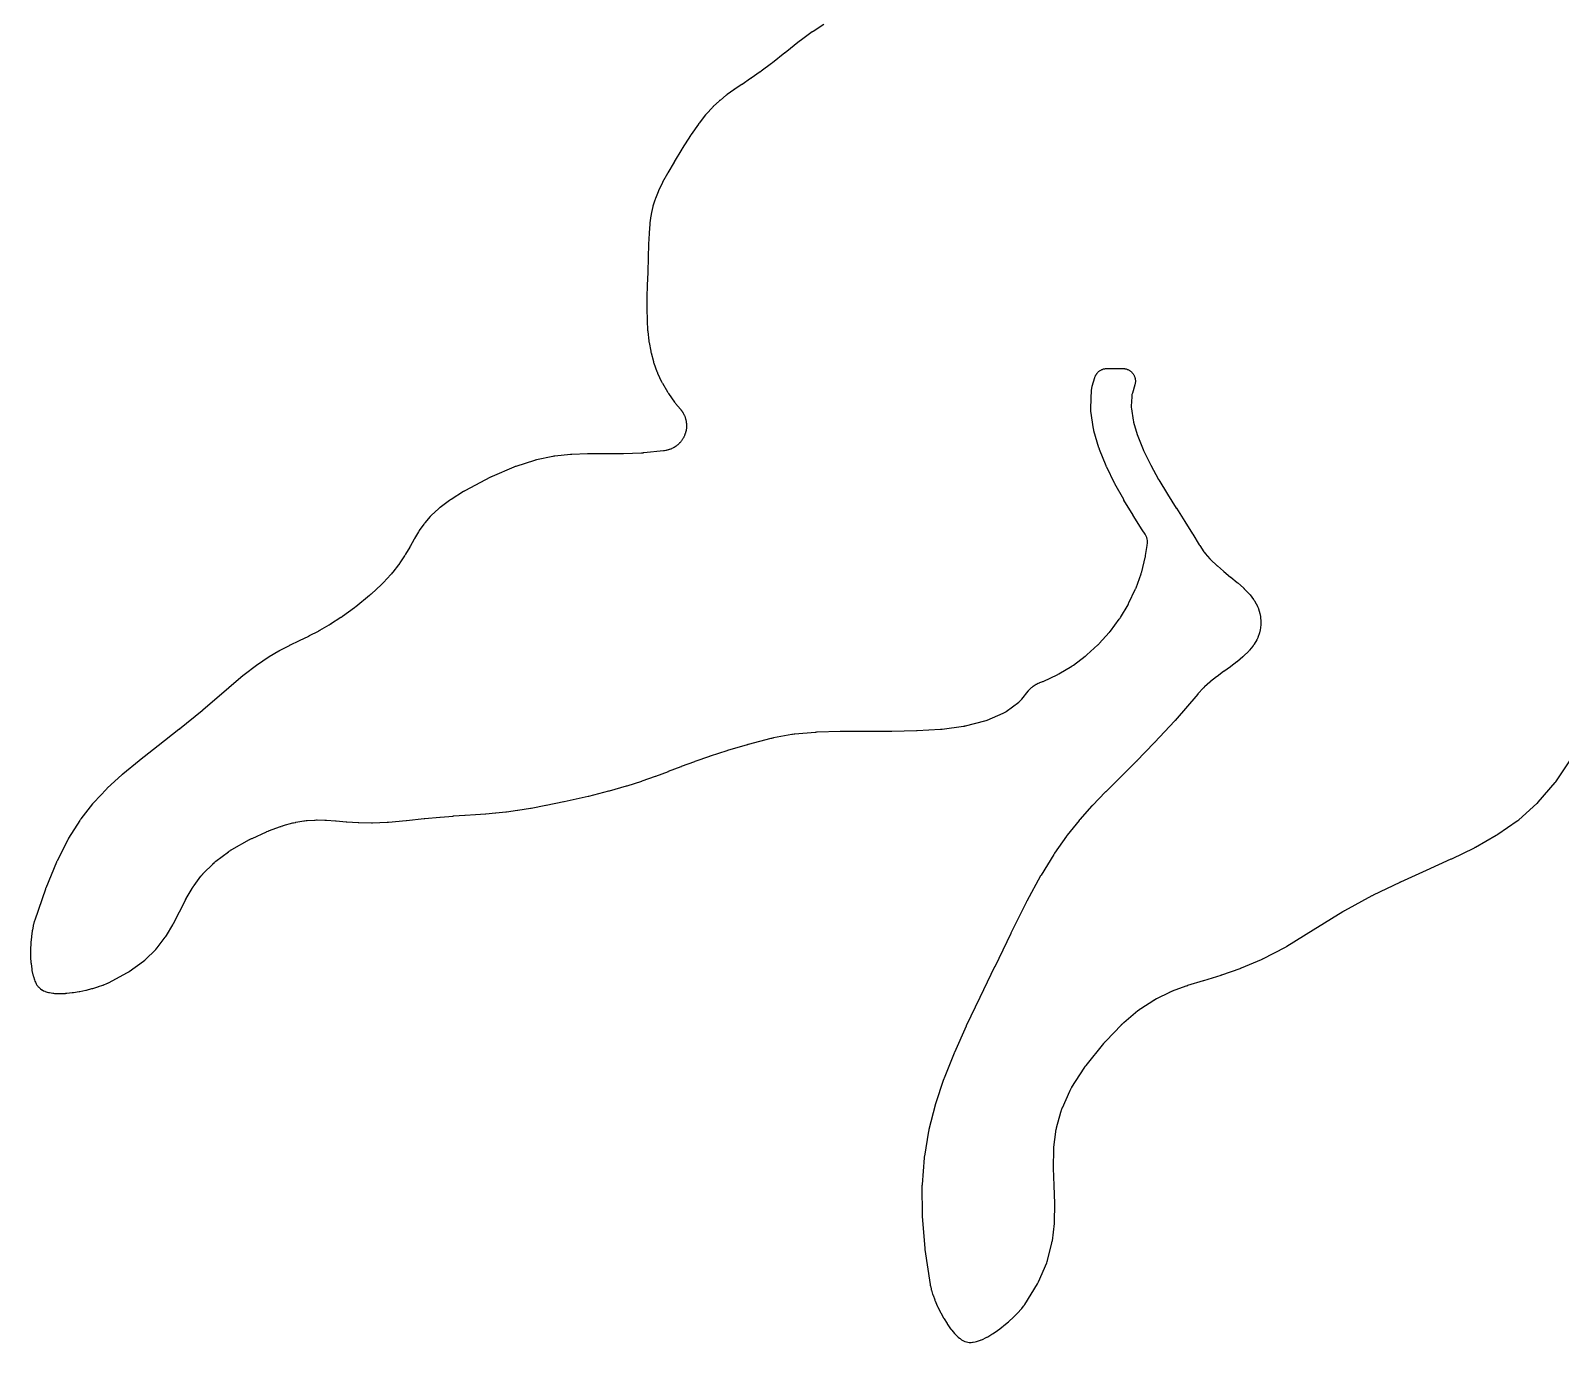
# Model space of a CAD drawing. Extents: x 0.3 to 60.9, y 0.1 to 55.6.
# Drawn here: x 0.29 to 30.59, y 0.09 to 26.07 of the extents above; entities that cross this region are included whole.
import ezdxf

# ---------------------------------------------------------------- set-up
doc = ezdxf.new("R2010")
doc.units = 0
doc.layers.get('0').update_dxf_attribs({"linetype": 'CONTINUOUS'})

msp = doc.modelspace()

# ---------------------------------------------------------------- linework, layer by layer
msp.add_lwpolyline([(16.0008, 26.1978), (15.7883, 26.0588), (15.7824, 26.0549), (15.7786, 26.0523), (15.7728, 26.0482), (15.5314, 25.8736), (15.5259, 25.8695), (15.5222, 25.8667), (15.5168, 25.8625), (15.2326, 25.6365), (15.2321, 25.6361), (15.2319, 25.6359), (15.2314, 25.6355), (14.985, 25.438), (14.984, 25.4372), (14.9816, 25.4353), (14.9805, 25.4345), (14.9712, 25.4273), (14.9702, 25.4265), (14.9677, 25.4247), (14.9667, 25.4239), (14.76, 25.2698), (14.7591, 25.2691), (14.757, 25.2675), (14.7561, 25.2669), (14.7478, 25.2609), (14.7469, 25.2602), (14.7447, 25.2587), (14.7438, 25.2581), (14.5603, 25.1296), (14.5597, 25.1292), (14.5583, 25.1283), (14.5578, 25.1279), (14.5525, 25.1243), (14.552, 25.1239), (14.5506, 25.123), (14.55, 25.1226), (14.3807, 25.0088), (14.3806, 25.0087), (14.3805, 25.0086), (14.3804, 25.0086), (14.2277, 24.9058), (14.2244, 24.9035), (14.2222, 24.9019), (14.2188, 24.8996), (14.0871, 24.8056), (14.0805, 24.8008), (14.0762, 24.7975), (14.0698, 24.7926), (13.9522, 24.6987), (13.9437, 24.6916), (13.9382, 24.6868), (13.9299, 24.6795), (13.8174, 24.5751), (13.8088, 24.5669), (13.8032, 24.5612), (13.7949, 24.5526), (13.6781, 24.4257), (13.6709, 24.4175), (13.6661, 24.4119), (13.6591, 24.4034), (13.5309, 24.2418), (13.5254, 24.2346), (13.5218, 24.2298), (13.5165, 24.2224), (13.3716, 24.0153), (13.3677, 24.0095), (13.3651, 24.0057), (13.3614, 23.9998), (13.1944, 23.7358), (13.1926, 23.7329), (13.1914, 23.731), (13.1897, 23.7281), (13.0378, 23.4756), (13.0367, 23.4736), (13.0359, 23.4723), (13.0347, 23.4703), (12.9109, 23.257), (12.9087, 23.2532), (12.9072, 23.2506), (12.9051, 23.2467), (12.8087, 23.0688), (12.8053, 23.0624), (12.8032, 23.0582), (12.8, 23.0517), (12.728, 22.9022), (12.7237, 22.893), (12.721, 22.8868), (12.717, 22.8774), (12.6652, 22.7479), (12.6608, 22.7362), (12.658, 22.7283), (12.6541, 22.7164), (12.6172, 22.5958), (12.6136, 22.5833), (12.6114, 22.5749), (12.6085, 22.5623), (12.5816, 22.4368), (12.5795, 22.4257), (12.5782, 22.4183), (12.5764, 22.4072), (12.5569, 22.2635), (12.5559, 22.2553), (12.5553, 22.2499), (12.5545, 22.2417), (12.5405, 22.069), (12.5402, 22.0641), (12.54, 22.0608), (12.5397, 22.0559), (12.5297, 21.8463), (12.5296, 21.844), (12.5295, 21.8425), (12.5294, 21.8402), (12.5211, 21.5871), (12.5211, 21.5867), (12.5211, 21.5864), (12.5211, 21.586), (12.512, 21.2847), (12.512, 21.2847), (12.512, 21.2844), (12.512, 21.2844), (12.512, 21.2836), (12.512, 21.2833), (12.512, 21.2833), (12.5039, 21.0342), (12.5039, 21.0334), (12.5039, 21.0328), (12.5038, 21.032), (12.4975, 20.796), (12.4974, 20.7935), (12.4974, 20.7918), (12.4974, 20.7894), (12.4951, 20.5673), (12.4951, 20.563), (12.4951, 20.5601), (12.4951, 20.5558), (12.499, 20.3469), (12.4992, 20.3407), (12.4993, 20.3365), (12.4996, 20.3302), (12.5115, 20.1334), (12.5121, 20.1252), (12.5126, 20.1197), (12.5134, 20.1115), (12.5349, 19.9254), (12.5363, 19.9153), (12.5373, 19.9087), (12.539, 19.8986), (12.5717, 19.7214), (12.5741, 19.7098), (12.5758, 19.7022), (12.5787, 19.6907), (12.6244, 19.5199), (12.628, 19.5074), (12.6306, 19.4992), (12.6348, 19.4869), (12.6955, 19.3194), (12.7005, 19.3067), (12.7039, 19.2984), (12.7094, 19.2859), (12.7879, 19.1188), (12.7939, 19.1066), (12.7982, 19.0986), (12.8048, 19.0867), (12.9041, 18.917), (12.9109, 18.9059), (12.9156, 18.8986), (12.9229, 18.8878), (13.0466, 18.7132), (13.0539, 18.7035), (13.0588, 18.697), (13.0664, 18.6876), (13.1604, 18.5754), (13.1627, 18.5725), (13.1681, 18.5658), (13.1703, 18.5629), (13.1855, 18.5429), (13.1898, 18.5369), (13.1995, 18.5227), (13.2035, 18.5166), (13.2125, 18.502), (13.2162, 18.4956), (13.2244, 18.4805), (13.2278, 18.474), (13.2353, 18.4586), (13.2383, 18.4519), (13.2451, 18.4361), (13.2478, 18.4292), (13.2537, 18.4132), (13.2561, 18.4062), (13.2612, 18.3898), (13.2633, 18.3827), (13.2676, 18.3662), (13.2693, 18.359), (13.2728, 18.3422), (13.2742, 18.3349), (13.2768, 18.318), (13.2778, 18.3107), (13.2797, 18.2936), (13.2803, 18.2863), (13.2813, 18.2692), (13.2816, 18.2618), (13.2817, 18.2447), (13.2816, 18.2373), (13.281, 18.2202), (13.2805, 18.2128), (13.279, 18.1957), (13.2782, 18.1884), (13.2758, 18.1714), (13.2746, 18.1642), (13.2715, 18.1473), (13.2699, 18.1401), (13.2659, 18.1234), (13.264, 18.1163), (13.2592, 18.0998), (13.257, 18.0928), (13.2514, 18.0766), (13.2488, 18.0697), (13.2424, 18.0538), (13.2395, 18.047), (13.2323, 18.0315), (13.2291, 18.0249), (13.2211, 18.0096), (13.2176, 18.0032), (13.2089, 17.9884), (13.205, 17.9821), (13.1956, 17.9678), (13.1915, 17.9617), (13.1814, 17.9478), (13.1769, 17.942), (13.1662, 17.9286), (13.1614, 17.923), (13.15, 17.9102), (13.145, 17.9048), (13.133, 17.8925), (13.1277, 17.8874), (13.1151, 17.8758), (13.1096, 17.8709), (13.0964, 17.8599), (13.0907, 17.8553), (13.077, 17.8449), (13.0711, 17.8406), (13.0569, 17.8309), (13.0507, 17.8269), (13.0361, 17.818), (13.0297, 17.8143), (13.0147, 17.806), (13.0081, 17.8027), (12.9927, 17.7952), (12.986, 17.7921), (12.9702, 17.7854), (12.9634, 17.7827), (12.9473, 17.7767), (12.9403, 17.7743), (12.9239, 17.7692), (12.9169, 17.7672), (12.9003, 17.7628), (12.8931, 17.7611), (12.8763, 17.7576), (12.8691, 17.7563), (12.8443, 17.7523), (12.8407, 17.7518), (12.8322, 17.7507), (12.8285, 17.7502), (12.4329, 17.7071), (12.4305, 17.7069), (12.4248, 17.7064), (12.4224, 17.7062), (12.4007, 17.7045), (12.3983, 17.7043), (12.3927, 17.704), (12.3903, 17.7039), (12.0334, 17.6882), (12.0318, 17.6881), (12.0281, 17.688), (12.0265, 17.6879), (12.0121, 17.6876), (12.0105, 17.6876), (12.0068, 17.6875), (12.0052, 17.6875), (11.6653, 17.687), (11.665, 17.687), (11.6644, 17.687), (11.6641, 17.687), (11.6617, 17.687), (11.6615, 17.687), (11.6608, 17.687), (11.6606, 17.687), (11.3342, 17.6888), (11.3288, 17.6888), (11.3253, 17.6888), (11.3199, 17.6887), (11.0113, 17.6794), (11, 17.6788), (10.9925, 17.6783), (10.9812, 17.6773), (10.6745, 17.6448), (10.6599, 17.6429), (10.6511, 17.6415), (10.636, 17.6388), (10.3072, 17.5701), (10.2929, 17.5667), (10.286, 17.5649), (10.2698, 17.5602), (9.89794, 17.4405), (9.88438, 17.4357), (9.87544, 17.4324), (9.86213, 17.427), (9.42928, 17.2403), (9.41847, 17.2354), (9.41135, 17.2319), (9.40075, 17.2266), (8.88986, 16.9564), (8.88078, 16.9514), (8.8748, 16.948), (8.8659, 16.9427), (8.61628, 16.7877), (8.60534, 16.7806), (8.59817, 16.7757), (8.58755, 16.7681), (8.40064, 16.6282), (8.38907, 16.6191), (8.38312, 16.6142), (8.3708, 16.6034), (8.23106, 16.4742), (8.2205, 16.4639), (8.21694, 16.4603), (8.2042, 16.4465), (8.09824, 16.3239), (8.08889, 16.3125), (8.0839, 16.3061), (8.07435, 16.2932), (7.98826, 16.1701), (7.98217, 16.161), (7.97823, 16.1549), (7.97248, 16.1456), (7.89186, 16.0103), (7.8897, 16.0067), (7.88828, 16.0042), (7.88618, 16.0005), (7.80411, 15.8534), (7.80378, 15.8528), (7.803, 15.8515), (7.80267, 15.8509), (7.79965, 15.8456), (7.79931, 15.845), (7.79852, 15.8436), (7.79818, 15.843), (7.71463, 15.6995), (7.71358, 15.6977), (7.71108, 15.6935), (7.70999, 15.6917), (7.70014, 15.6758), (7.69903, 15.6741), (7.69642, 15.67), (7.69529, 15.6682), (7.60445, 15.5303), (7.60282, 15.5279), (7.59897, 15.5223), (7.5973, 15.5199), (7.58204, 15.4986), (7.58032, 15.4963), (7.57626, 15.4908), (7.57449, 15.4885), (7.46183, 15.3434), (7.45985, 15.3409), (7.45518, 15.3351), (7.45315, 15.3327), (7.43465, 15.3108), (7.43257, 15.3084), (7.42766, 15.3029), (7.42553, 15.3005), (7.27528, 15.1376), (7.27319, 15.1354), (7.26827, 15.1303), (7.26614, 15.1281), (7.24678, 15.1088), (7.2446, 15.1066), (7.23948, 15.1017), (7.23726, 15.0996), (7.03095, 14.9095), (7.02929, 14.908), (7.02539, 14.9045), (7.0237, 14.903), (7.00846, 14.8898), (7.00675, 14.8883), (7.00275, 14.8849), (7.00102, 14.8835), (6.72853, 14.661), (6.727, 14.6598), (6.72342, 14.6569), (6.72187, 14.6557), (6.70791, 14.6449), (6.70635, 14.6437), (6.70269, 14.6409), (6.70112, 14.6398), (6.46506, 14.4668), (6.46332, 14.4655), (6.45924, 14.4626), (6.45748, 14.4614), (6.44158, 14.4504), (6.4398, 14.4492), (6.43564, 14.4464), (6.43384, 14.4452), (6.22894, 14.3124), (6.22716, 14.3112), (6.22298, 14.3086), (6.22118, 14.3075), (6.20493, 14.2976), (6.20312, 14.2965), (6.19887, 14.294), (6.19704, 14.293), (6.01178, 14.1872), (6.01027, 14.1863), (6.00675, 14.1844), (6.00523, 14.1835), (5.99155, 14.1761), (5.99003, 14.1753), (5.98646, 14.1734), (5.98492, 14.1726), (5.80581, 14.081), (5.80497, 14.0806), (5.80302, 14.0796), (5.80218, 14.0792), (5.79461, 14.0755), (5.79377, 14.075), (5.7918, 14.0741), (5.79096, 14.0737), (5.6065, 13.9851), (5.60605, 13.9849), (5.60577, 13.9847), (5.60533, 13.9845), (5.41949, 13.8945), (5.41529, 13.8925), (5.41251, 13.8911), (5.40835, 13.8889), (5.22428, 13.7926), (5.21753, 13.7889), (5.21307, 13.7865), (5.20642, 13.7826), (5.01318, 13.6686), (5.00552, 13.6639), (5.00046, 13.6607), (4.99294, 13.6558), (4.77953, 13.5119), (4.77225, 13.5069), (4.76745, 13.5034), (4.76031, 13.4981), (4.51711, 13.3124), (4.51086, 13.3074), (4.50673, 13.3041), (4.50061, 13.299), (4.21373, 13.0548), (4.21294, 13.0541), (4.21241, 13.0536), (4.21162, 13.053), (3.70258, 12.6134), (3.70175, 12.6127), (3.69982, 12.611), (3.69899, 12.6103), (3.69149, 12.6041), (3.69065, 12.6034), (3.6887, 12.6017), (3.68785, 12.6011), (3.23585, 12.2331), (3.23531, 12.2326), (3.23406, 12.2316), (3.23352, 12.2312), (3.22867, 12.2273), (3.22813, 12.2269), (3.22687, 12.2259), (3.22633, 12.2255), (2.81526, 11.9032), (2.81512, 11.9031), (2.81469, 11.9028), (2.81458, 11.9027), (2.81452, 11.9026), (2.44489, 11.6137), (2.44227, 11.6116), (2.44053, 11.6102), (2.43793, 11.6081), (2.11314, 11.3423), (2.10736, 11.3375), (2.10355, 11.3342), (2.0979, 11.3292), (1.81305, 11.0711), (1.8046, 11.0632), (1.79909, 11.0578), (1.79096, 11.0495), (1.53801, 10.782), (1.52839, 10.7713), (1.52216, 10.7641), (1.51305, 10.7529), (1.28194, 10.4561), (1.27318, 10.4442), (1.26811, 10.437), (1.25955, 10.4241), (1.04132, 10.0767), (1.03421, 10.0648), (1.02967, 10.0567), (1.02312, 10.0445), (0.81135, 9.62588), (0.80634, 9.61549), (0.80314, 9.6085), (0.79853, 9.59792), (0.58798, 9.08774), (0.58468, 9.0794), (0.58257, 9.07381), (0.57952, 9.06537), (0.36797, 8.45091), (0.36465, 8.44067), (0.36256, 8.43382), (0.35961, 8.42347), (0.34376, 8.36386), (0.34121, 8.35351), (0.33963, 8.34659), (0.33744, 8.33616), (0.32212, 8.25599), (0.32071, 8.248), (0.31984, 8.24267), (0.31864, 8.23464), (0.30532, 8.13629), (0.30445, 8.12931), (0.30393, 8.12464), (0.30323, 8.11764), (0.29358, 8.00793), (0.29307, 8.00116), (0.29277, 7.99665), (0.29241, 7.98987), (0.28751, 7.87456), (0.28729, 7.86743), (0.2872, 7.86268), (0.28715, 7.85555), (0.28774, 7.74008), (0.28788, 7.73202), (0.28806, 7.72666), (0.28842, 7.71861), (0.2949, 7.60858), (0.29562, 7.59891), (0.29621, 7.59248), (0.29725, 7.58283), (0.30946, 7.48437), (0.31124, 7.47211), (0.31259, 7.46398), (0.31488, 7.4518), (0.3321, 7.3694), (0.33547, 7.35506), (0.33676, 7.35012), (0.34206, 7.3321), (0.36284, 7.26892), (0.3734, 7.24144), (0.38131, 7.22491), (0.39864, 7.19137), (0.41343, 7.16591), (0.43063, 7.14202), (0.43803, 7.13311), (0.44068, 7.13004), (0.46098, 7.10872), (0.48328, 7.0895), (0.50735, 7.07255), (0.50966, 7.0711), (0.5142, 7.06828), (0.53995, 7.05401), (0.56698, 7.04233), (0.57795, 7.03846), (0.61363, 7.02663), (0.642, 7.01875), (0.66087, 7.01512), (0.72511, 7.00489), (0.7397, 7.00294), (0.74393, 7.00248), (0.76351, 7.00098), (0.84701, 6.99737), (0.85969, 6.99709), (0.86813, 6.99708), (0.88082, 6.99733), (0.97833, 7.00137), (0.98816, 7.00193), (0.9947, 7.00242), (1.00451, 7.00331), (1.11289, 7.01495), (1.12088, 7.01592), (1.12619, 7.01663), (1.13415, 7.01781), (1.24752, 7.03618), (1.25437, 7.03737), (1.25893, 7.03822), (1.26575, 7.03957), (1.37887, 7.06333), (1.38513, 7.06471), (1.38929, 7.06568), (1.39551, 7.0672), (1.50344, 7.09472), (1.5096, 7.09636), (1.51369, 7.0975), (1.51982, 7.09927), (1.61751, 7.12867), (1.62419, 7.13076), (1.62862, 7.13221), (1.63524, 7.13446), (1.71703, 7.16329), (1.72519, 7.1663), (1.7306, 7.16838), (1.73868, 7.17163), (1.79523, 7.19533), (1.8082, 7.20114), (1.81673, 7.2052), (1.82941, 7.21161), (2.20798, 7.41433), (2.23322, 7.42949), (2.24189, 7.43551), (2.52479, 7.63963), (2.54779, 7.658), (2.55897, 7.66839), (2.76807, 7.8728), (2.78809, 7.89439), (2.79693, 7.90543), (2.95501, 8.11275), (2.96364, 8.12468), (2.96587, 8.12791), (2.97663, 8.14475), (3.1051, 8.36116), (3.1099, 8.36955), (3.113, 8.37518), (3.11753, 8.38372), (3.23683, 8.61784), (3.23699, 8.61815), (3.23709, 8.61835), (3.23724, 8.61866), (3.35311, 8.84734), (3.35414, 8.84933), (3.35657, 8.85395), (3.35763, 8.85593), (3.36726, 8.87362), (3.36835, 8.87558), (3.37092, 8.88013), (3.37203, 8.88207), (3.48775, 9.08017), (3.48964, 9.08332), (3.49416, 9.09063), (3.49613, 9.09374), (3.51344, 9.12029), (3.51603, 9.12413), (3.52222, 9.13302), (3.52494, 9.13678), (3.66138, 9.32018), (3.66362, 9.3231), (3.66891, 9.32987), (3.67122, 9.33274), (3.69003, 9.35559), (3.69347, 9.35962), (3.70166, 9.36888), (3.70524, 9.37279), (3.70978, 9.37757), (3.7109, 9.37874), (3.71353, 9.38145), (3.71466, 9.38261), (3.89412, 9.56365), (3.89675, 9.56623), (3.90294, 9.57218), (3.90563, 9.5747), (3.92716, 9.59439), (3.93128, 9.59802), (3.94106, 9.60632), (3.94531, 9.60981), (3.95188, 9.61498), (3.95332, 9.6161), (3.95668, 9.61868), (3.95813, 9.61978), (4.20683, 9.80618), (4.2098, 9.80835), (4.2168, 9.81333), (4.21983, 9.81543), (4.24494, 9.8324), (4.24911, 9.83511), (4.25893, 9.84128), (4.26319, 9.84386), (4.26635, 9.8457), (4.26747, 9.84635), (4.27009, 9.84784), (4.27121, 9.84848), (4.62433, 10.0462), (4.62713, 10.0478), (4.6337, 10.0513), (4.63653, 10.0527), (4.66214, 10.0657), (4.665, 10.0671), (4.67171, 10.0703), (4.6746, 10.0716), (4.95999, 10.201), (4.96234, 10.202), (4.96785, 10.2044), (4.97023, 10.2054), (4.99164, 10.2142), (4.99403, 10.2152), (4.99962, 10.2174), (5.00203, 10.2183), (5.23846, 10.3064), (5.24151, 10.3075), (5.24866, 10.31), (5.25174, 10.3111), (5.27951, 10.3201), (5.28261, 10.321), (5.28986, 10.3232), (5.29298, 10.3241), (5.48093, 10.3762), (5.48449, 10.3771), (5.49282, 10.3792), (5.4964, 10.3801), (5.52835, 10.3872), (5.53213, 10.388), (5.54097, 10.3898), (5.54476, 10.3905), (5.70023, 10.4171), (5.70386, 10.4177), (5.71236, 10.4189), (5.71601, 10.4194), (5.74828, 10.4233), (5.75226, 10.4238), (5.76155, 10.4246), (5.76554, 10.425), (5.90849, 10.4346), (5.91171, 10.4348), (5.9192, 10.4351), (5.92242, 10.4352), (5.95134, 10.4359), (5.95456, 10.436), (5.96206, 10.436), (5.96528, 10.436), (6.11594, 10.4332), (6.11792, 10.4331), (6.12253, 10.433), (6.12451, 10.4329), (6.14231, 10.4321), (6.14428, 10.432), (6.14889, 10.4317), (6.15087, 10.4316), (6.32855, 10.4189), (6.32907, 10.4189), (6.33027, 10.4188), (6.33079, 10.4187), (6.33544, 10.4184), (6.33595, 10.4183), (6.33716, 10.4182), (6.33767, 10.4182), (6.54195, 10.4008), (6.54498, 10.4005), (6.547, 10.4004), (6.55003, 10.4002), (6.77343, 10.3856), (6.77993, 10.3853), (6.78426, 10.3851), (6.79077, 10.3849), (7.04048, 10.3795), (7.04873, 10.3795), (7.05423, 10.3795), (7.06248, 10.3797), (7.35269, 10.3894), (7.36133, 10.3898), (7.36708, 10.3902), (7.37571, 10.3908), (7.72633, 10.4229), (7.72935, 10.4232), (7.73136, 10.4234), (7.73438, 10.4237), (8.08628, 10.4631), (8.08684, 10.4632), (8.08816, 10.4633), (8.08872, 10.4634), (8.0938, 10.4639), (8.09436, 10.464), (8.09568, 10.4641), (8.09625, 10.4642), (8.39354, 10.4929), (8.39408, 10.4929), (8.39534, 10.4931), (8.39587, 10.4931), (8.40071, 10.4935), (8.40125, 10.4936), (8.4025, 10.4937), (8.40304, 10.4937), (8.65844, 10.5147), (8.65885, 10.5147), (8.65983, 10.5148), (8.66025, 10.5149), (8.66401, 10.5151), (8.66443, 10.5152), (8.6654, 10.5152), (8.66582, 10.5153), (8.89188, 10.5313), (8.89207, 10.5313), (8.89248, 10.5313), (8.89265, 10.5314), (8.89425, 10.5315), (8.89443, 10.5315), (8.89485, 10.5315), (8.89502, 10.5315), (9.10202, 10.5452), (9.10271, 10.5452), (9.10318, 10.5453), (9.10387, 10.5453), (9.29832, 10.5591), (9.30054, 10.5592), (9.30201, 10.5594), (9.30422, 10.5595), (9.4946, 10.5758), (9.49799, 10.5761), (9.50025, 10.5764), (9.50363, 10.5767), (9.70195, 10.5982), (9.70586, 10.5987), (9.70847, 10.599), (9.71237, 10.5995), (9.93102, 10.6291), (9.93482, 10.6296), (9.93736, 10.63), (9.94116, 10.6306), (10.1921, 10.6711), (10.1955, 10.6716), (10.1977, 10.672), (10.201, 10.6726), (10.4957, 10.727), (10.4984, 10.7275), (10.5002, 10.7278), (10.5029, 10.7284), (10.8511, 10.7992), (10.854, 10.7998), (10.8559, 10.8002), (10.8587, 10.8009), (11.3353, 10.9076), (11.3392, 10.9085), (11.3419, 10.9091), (11.3458, 10.9101), (11.7437, 11.0106), (11.7482, 11.0118), (11.7512, 11.0126), (11.7556, 11.0138), (12.0913, 11.1097), (12.0959, 11.1111), (12.099, 11.112), (12.1036, 11.1135), (12.3936, 11.2065), (12.3977, 11.2079), (12.4005, 11.2088), (12.4046, 11.2103), (12.6661, 11.3027), (12.669, 11.3037), (12.6709, 11.3044), (12.6737, 11.3055), (12.9239, 11.3996), (12.9248, 11.4), (12.9254, 11.4002), (12.9263, 11.4005), (13.1774, 11.4969), (13.1777, 11.497), (13.1783, 11.4972), (13.1786, 11.4973), (13.1812, 11.4983), (13.1815, 11.4984), (13.1822, 11.4987), (13.1825, 11.4988), (13.4434, 11.5965), (13.4441, 11.5967), (13.4457, 11.5973), (13.4464, 11.5976), (13.4526, 11.5998), (13.4533, 11.6001), (13.455, 11.6007), (13.4557, 11.6009), (13.7411, 11.7014), (13.742, 11.7017), (13.7442, 11.7025), (13.7451, 11.7028), (13.7533, 11.7056), (13.7543, 11.7059), (13.7564, 11.7066), (13.7573, 11.7069), (14.0855, 11.813), (14.0865, 11.8133), (14.0888, 11.814), (14.0898, 11.8143), (14.0986, 11.817), (14.0996, 11.8173), (14.1018, 11.818), (14.1028, 11.8183), (14.4914, 11.9323), (14.4924, 11.9326), (14.4945, 11.9332), (14.4955, 11.9335), (14.5038, 11.9358), (14.5048, 11.9361), (14.5069, 11.9366), (14.5079, 11.9369), (14.9565, 12.056), (14.9592, 12.0567), (14.9657, 12.0583), (14.9685, 12.059), (14.9936, 12.0646), (14.9964, 12.0652), (15.0029, 12.0665), (15.0057, 12.0671), (15.3651, 12.1338), (15.3686, 12.1344), (15.3768, 12.1357), (15.3803, 12.1362), (15.412, 12.1405), (15.4155, 12.141), (15.4238, 12.1419), (15.4273, 12.1423), (15.832, 12.1782), (15.8341, 12.1784), (15.8391, 12.1788), (15.8412, 12.1789), (15.8604, 12.18), (15.8625, 12.1802), (15.8675, 12.1804), (15.8697, 12.1805), (16.3248, 12.1949), (16.3259, 12.1949), (16.3283, 12.195), (16.3294, 12.195), (16.3389, 12.1952), (16.34, 12.1952), (16.3424, 12.1952), (16.3435, 12.1952), (16.8336, 12.1969), (16.8337, 12.1969), (16.8341, 12.1969), (16.8342, 12.1969), (16.8356, 12.1969), (16.8358, 12.1969), (16.8362, 12.1969), (16.8363, 12.1969), (17.3383, 12.1965), (17.3411, 12.1965), (17.343, 12.1965), (17.3458, 12.1966), (17.8357, 12.2054), (17.8423, 12.2056), (17.8466, 12.2057), (17.8531, 12.2061), (18.3163, 12.2346), (18.3273, 12.2355), (18.3346, 12.2362), (18.3455, 12.2375), (18.7711, 12.2952), (18.7856, 12.2976), (18.7905, 12.2985), (18.809, 12.3025), (19.1883, 12.3982), (19.2164, 12.4068), (19.2345, 12.414), (19.5536, 12.5526), (19.58, 12.5657), (19.605, 12.5812), (19.6114, 12.5858), (19.8631, 12.7703), (19.8859, 12.7888), (19.9069, 12.8095), (19.9219, 12.8272), (20.0474, 12.9873), (20.0497, 12.9902), (20.0551, 12.9968), (20.0575, 12.9997), (20.074, 13.0187), (20.0789, 13.0241), (20.0908, 13.0365), (20.096, 13.0417), (20.1084, 13.0535), (20.1139, 13.0584), (20.1269, 13.0696), (20.1326, 13.0743), (20.1461, 13.0848), (20.1521, 13.0892), (20.1661, 13.099), (20.1723, 13.1031), (20.1867, 13.1123), (20.1931, 13.116), (20.208, 13.1245), (20.2145, 13.1279), (20.2318, 13.1366), (20.2375, 13.1393), (20.2511, 13.1454), (20.2569, 13.1479), (20.272, 13.1539), (20.2745, 13.1548), (20.2804, 13.157), (20.2829, 13.158), (20.3226, 13.1722), (20.3364, 13.1775), (20.3454, 13.1812), (20.3589, 13.1872), (20.625, 13.3131), (20.6381, 13.3197), (20.6468, 13.3243), (20.6596, 13.3316), (20.9121, 13.4829), (20.9245, 13.4908), (20.9327, 13.4962), (20.9447, 13.5047), (21.1812, 13.6801), (21.1928, 13.6891), (21.2003, 13.6953), (21.2115, 13.705), (21.4296, 13.9026), (21.4403, 13.9128), (21.4472, 13.9197), (21.4574, 13.9304), (21.655, 14.1485), (21.6647, 14.1597), (21.6709, 14.1672), (21.6799, 14.1788), (21.8553, 14.4153), (21.8638, 14.4273), (21.8692, 14.4355), (21.8771, 14.4479), (22.0284, 14.7004), (22.0357, 14.7132), (22.0403, 14.7219), (22.0469, 14.735), (22.1728, 15.0011), (22.1788, 15.0146), (22.1825, 15.0236), (22.1878, 15.0374), (22.287, 15.3145), (22.2916, 15.3285), (22.2944, 15.3379), (22.2984, 15.3521), (22.3699, 15.6376), (22.3731, 15.652), (22.375, 15.6616), (22.3776, 15.6761), (22.4072, 15.876), (22.4078, 15.8797), (22.4085, 15.884), (22.4121, 15.9132), (22.4129, 15.9426), (22.4107, 15.972), (22.4057, 16.001), (22.3978, 16.0294), (22.3872, 16.0569), (22.374, 16.0832), (22.3654, 16.0973), (22.3113, 16.1817), (22.3109, 16.1822), (22.3101, 16.1835), (22.3098, 16.184), (22.1308, 16.4682), (22.13, 16.4695), (22.128, 16.4727), (22.1272, 16.4741), (21.9475, 16.7734), (21.9461, 16.7756), (21.9431, 16.7809), (21.9418, 16.7831), (21.7695, 17.094), (21.7677, 17.0973), (21.7636, 17.1052), (21.7619, 17.1086), (21.6053, 17.4285), (21.603, 17.4333), (21.5979, 17.4447), (21.5958, 17.4496), (21.4633, 17.7774), (21.4607, 17.7843), (21.4551, 17.8005), (21.4528, 17.8075), (21.3539, 18.1455), (21.352, 18.1526), (21.3483, 18.1678), (21.3462, 18.178), (21.3457, 18.1813), (21.3452, 18.1842), (21.293, 18.5382), (21.2921, 18.5455), (21.2908, 18.5591), (21.29, 18.5734), (21.29, 18.5859), (21.2902, 18.5929), (21.3064, 18.9599), (21.3069, 18.9672), (21.3082, 18.9806), (21.3103, 18.9952), (21.3125, 19.0064), (21.3151, 19.0176), (21.3166, 19.0233), (21.3178, 19.0273), (21.3702, 19.1993), (21.3725, 19.2063), (21.377, 19.219), (21.3827, 19.2326), (21.3869, 19.2414), (21.3938, 19.2544), (21.3989, 19.2628), (21.4071, 19.275), (21.4129, 19.2829), (21.4223, 19.2942), (21.4288, 19.3015), (21.4393, 19.3119), (21.4465, 19.3185), (21.4579, 19.3278), (21.4658, 19.3336), (21.478, 19.3418), (21.4865, 19.3468), (21.4994, 19.3537), (21.5083, 19.3579), (21.5219, 19.3635), (21.5311, 19.3668), (21.5452, 19.3711), (21.5547, 19.3735), (21.5692, 19.3763), (21.5789, 19.3778), (21.5935, 19.3792), (21.6068, 19.3798), (21.614, 19.38), (21.9203, 19.38), (21.9277, 19.3798), (21.9411, 19.3792), (21.9558, 19.3777), (21.9655, 19.3763), (21.9799, 19.3734), (21.9894, 19.371), (22.0035, 19.3668), (22.0127, 19.3635), (22.0263, 19.3578), (22.0352, 19.3536), (22.0482, 19.3467), (22.0566, 19.3417), (22.0688, 19.3335), (22.0767, 19.3276), (22.088, 19.3183), (22.0953, 19.3117), (22.1057, 19.3013), (22.1123, 19.2941), (22.1216, 19.2827), (22.1275, 19.2748), (22.1356, 19.2626), (22.1407, 19.2542), (22.1476, 19.2412), (22.1518, 19.2323), (22.1574, 19.2187), (22.1607, 19.2095), (22.165, 19.1954), (22.1674, 19.1859), (22.1703, 19.1715), (22.1717, 19.1618), (22.1732, 19.1471), (22.1736, 19.1374), (22.1736, 19.1226), (22.1732, 19.1129), (22.1717, 19.0982), (22.1703, 19.0885), (22.1674, 19.0741), (22.1641, 19.061), (22.1622, 19.0539), (22.1138, 18.895), (22.1066, 18.8664), (22.1022, 18.8373), (22.1011, 18.8209), (22.0928, 18.6352), (22.093, 18.6058), (22.0957, 18.5782), (22.1283, 18.3578), (22.134, 18.3289), (22.1371, 18.3173), (22.2097, 18.0696), (22.2193, 18.0418), (22.2195, 18.0415), (22.3272, 17.775), (22.3359, 17.7555), (22.4717, 17.4781), (22.4788, 17.4646), (22.635, 17.1827), (22.6402, 17.1737), (22.8088, 16.893), (22.8121, 16.8876), (22.9849, 16.6132), (22.9863, 16.611), (23.1546, 16.3489), (23.1548, 16.3485), (23.1553, 16.3477), (23.1556, 16.3474), (23.3086, 16.1061), (23.3095, 16.1046), (23.3117, 16.101), (23.3126, 16.0995), (23.439, 15.8894), (23.443, 15.8828), (23.4458, 15.8785), (23.45, 15.8721), (23.533, 15.7488), (23.5415, 15.7368), (23.5426, 15.7353), (23.5566, 15.718), (23.6486, 15.6122), (23.6578, 15.6021), (23.664, 15.5956), (23.6736, 15.586), (23.7806, 15.4834), (23.787, 15.4775), (23.7913, 15.4736), (23.7978, 15.4678), (23.9204, 15.3633), (23.9234, 15.3608), (23.9254, 15.3591), (23.9285, 15.3566), (24.0611, 15.2494), (24.0614, 15.2491), (24.0621, 15.2485), (24.0624, 15.2483), (24.1912, 15.143), (24.1935, 15.1412), (24.1987, 15.1368), (24.2009, 15.1348), (24.3132, 15.0355), (24.3174, 15.0316), (24.3271, 15.0224), (24.3312, 15.0183), (24.4231, 14.9236), (24.4281, 14.9182), (24.4389, 14.9059), (24.4446, 14.899), (24.4455, 14.8978), (24.5169, 14.8041), (24.5212, 14.7981), (24.5296, 14.786), (24.5361, 14.7756), (24.5399, 14.7689), (24.5423, 14.7646), (24.5907, 14.6734), (24.594, 14.6668), (24.5997, 14.6546), (24.6053, 14.641), (24.6098, 14.6284), (24.6121, 14.6213), (24.6404, 14.5256), (24.6423, 14.5185), (24.6454, 14.5054), (24.6482, 14.491), (24.65, 14.4784), (24.651, 14.4696), (24.6511, 14.4682), (24.6591, 14.3553), (24.6594, 14.3479), (24.6597, 14.3344), (24.6593, 14.3197), (24.6583, 14.3065), (24.6575, 14.2989), (24.644, 14.1973), (24.6428, 14.19), (24.6404, 14.1767), (24.637, 14.1624), (24.6334, 14.1497), (24.6311, 14.1425), (24.5998, 14.0528), (24.5972, 14.0459), (24.5921, 14.0331), (24.5862, 14.0203), (24.5807, 14.0097), (24.5775, 14.0038), (24.5289, 13.9197), (24.5251, 13.9134), (24.517, 13.9008), (24.5103, 13.8912), (24.5064, 13.8861), (24.5038, 13.8827), (24.4351, 13.7975), (24.4303, 13.7919), (24.4194, 13.7797), (24.4134, 13.7733), (24.4125, 13.7724), (24.3227, 13.6846), (24.3183, 13.6804), (24.3078, 13.6709), (24.3032, 13.667), (24.1967, 13.5784), (24.1939, 13.5762), (24.1873, 13.5709), (24.1845, 13.5687), (24.0621, 13.4766), (24.061, 13.4757), (24.0583, 13.4737), (24.0571, 13.4729), (23.9253, 13.3775), (23.9243, 13.3768), (23.9237, 13.3764), (23.9228, 13.3757), (23.7934, 13.2805), (23.7893, 13.2774), (23.7865, 13.2753), (23.7825, 13.2722), (23.6647, 13.1792), (23.6576, 13.1734), (23.6529, 13.1694), (23.6459, 13.1634), (23.543, 13.0714), (23.5332, 13.0622), (23.5268, 13.0559), (23.5174, 13.0463), (23.4209, 12.943), (23.4169, 12.9387), (23.4142, 12.9358), (23.4103, 12.9313), (22.9595, 12.4092), (22.958, 12.4075), (22.9544, 12.4035), (22.9529, 12.4017), (22.555, 11.9685), (22.5536, 11.967), (22.5503, 11.9635), (22.5488, 11.962), (22.1964, 11.5988), (22.1954, 11.5978), (22.1931, 11.5955), (22.1921, 11.5945), (21.8753, 11.28), (21.8752, 11.2798), (21.8748, 11.2795), (21.8746, 11.2793), (21.5884, 10.9967), (21.5864, 10.9947), (21.5851, 10.9934), (21.5831, 10.9914), (21.324, 10.7259), (21.3197, 10.7214), (21.3169, 10.7184), (21.3127, 10.7138), (21.072, 10.4458), (21.0663, 10.4392), (21.0625, 10.4348), (21.057, 10.4281), (20.8234, 10.1356), (20.8176, 10.128), (20.8137, 10.1229), (20.8081, 10.1152), (20.5704, 9.77514), (20.5654, 9.76771), (20.5621, 9.7627), (20.5573, 9.75512), (20.3056, 9.34475), (20.3017, 9.33825), (20.2992, 9.3339), (20.2955, 9.32731), (20.0211, 8.82501), (20.0183, 8.81977), (20.0165, 8.81626), (20.0138, 8.81096), (19.7074, 8.19295), (19.7067, 8.19146), (19.7062, 8.19046), (19.7055, 8.18896), (19.3867, 7.52766), (19.3867, 7.52755), (19.3865, 7.52729), (19.3865, 7.52717), (19.386, 7.52617), (19.3859, 7.52604), (19.3858, 7.52579), (19.3858, 7.52567), (19.0913, 6.91993), (19.0907, 6.91875), (19.0903, 6.91796), (19.0898, 6.91678), (18.8242, 6.35803), (18.8227, 6.35483), (18.8217, 6.35269), (18.8202, 6.34947), (18.5873, 5.82806), (18.5849, 5.8225), (18.5833, 5.81878), (18.581, 5.81318), (18.3831, 5.31753), (18.38, 5.30945), (18.3781, 5.30405), (18.3752, 5.29589), (18.2143, 4.81377), (18.211, 4.80334), (18.209, 4.79637), (18.2061, 4.78583), (18.0834, 4.30396), (18.0805, 4.29179), (18.0788, 4.28366), (18.0765, 4.27138), (17.9934, 3.77535), (17.9915, 3.76242), (17.9904, 3.75379), (17.9891, 3.7408), (17.9476, 3.21553), (17.9468, 3.20293), (17.9465, 3.19454), (17.9463, 3.18193), (17.9493, 2.61254), (17.9496, 2.60114), (17.9499, 2.59356), (17.9506, 2.58219), (18.0016, 1.95465), (18.0026, 1.94492), (18.0033, 1.93846), (18.0046, 1.92877), (18.1068, 1.23528), (18.1088, 1.22346), (18.1103, 1.21563), (18.1127, 1.2039), (18.1258, 1.14692), (18.1286, 1.13586), (18.1306, 1.12854), (18.1338, 1.1176), (18.1575, 1.04151), (18.1601, 1.0334), (18.162, 1.02803), (18.1649, 1.02), (18.1994, 0.92805), (18.202, 0.92126), (18.2038, 0.91676), (18.2066, 0.91004), (18.2501, 0.80935), (18.2529, 0.80302), (18.2549, 0.79883), (18.2578, 0.79257), (18.3084, 0.68888), (18.3116, 0.68245), (18.3138, 0.6782), (18.3172, 0.67185), (18.3729, 0.5704), (18.3768, 0.56339), (18.3795, 0.55875), (18.3837, 0.55185), (18.4421, 0.45781), (18.4473, 0.4497), (18.4508, 0.44435), (18.4563, 0.43641), (18.5143, 0.35516), (18.5216, 0.34531), (18.5266, 0.33886), (18.5344, 0.32932), (18.589, 0.26467), (18.5988, 0.25366), (18.6025, 0.24969), (18.6155, 0.23658), (18.664, 0.19062), (18.6863, 0.17144), (18.7009, 0.16083), (18.7321, 0.13946), (18.7571, 0.12404), (18.7836, 0.11115), (18.7943, 0.10681), (18.7973, 0.10569), (18.8252, 0.09653), (18.854, 0.09015), (18.8832, 0.08663), (18.8868, 0.0864), (18.8909, 0.08615), (18.9204, 0.08586), (18.9497, 0.08845), (18.9612, 0.09026), (18.9983, 0.09685), (19.027, 0.10342), (19.0448, 0.10905), (19.1067, 0.13068), (19.1204, 0.13588), (19.1248, 0.13767), (19.1423, 0.14543), (19.2182, 0.18204), (19.2294, 0.18771), (19.2367, 0.19164), (19.2477, 0.19777), (19.3325, 0.24782), (19.3408, 0.25292), (19.3463, 0.2564), (19.3545, 0.26176), (19.4452, 0.32351), (19.4518, 0.32814), (19.4561, 0.33127), (19.4626, 0.33607), (19.5542, 0.40594), (19.5597, 0.41028), (19.5634, 0.41322), (19.5689, 0.4177), (19.6573, 0.49198), (19.6623, 0.4963), (19.6656, 0.49921), (19.6706, 0.50364), (19.7521, 0.57849), (19.757, 0.58312), (19.7602, 0.58624), (19.7651, 0.59098), (19.8359, 0.66217), (19.8412, 0.66765), (19.8447, 0.67135), (19.8499, 0.67697), (19.9059, 0.73931), (19.9123, 0.74672), (19.9165, 0.75172), (19.9227, 0.75934), (19.9587, 0.80509), (19.9675, 0.81689), (19.9705, 0.82106), (19.9809, 0.83669), (20.2347, 1.24627), (20.249, 1.27202), (20.2556, 1.28629), (20.4165, 1.6623), (20.4267, 1.68991), (20.4313, 1.70592), (20.5219, 2.06011), (20.5278, 2.08895), (20.5294, 2.10032), (20.5684, 2.44052), (20.5697, 2.45519), (20.5703, 2.46423), (20.5709, 2.4795), (20.5757, 2.81872), (20.5757, 2.82647), (20.5757, 2.83164), (20.5755, 2.83939), (20.5623, 3.19174), (20.5623, 3.19196), (20.5623, 3.19201), (20.5622, 3.19258), (20.5622, 3.19269), (20.5622, 3.19283), (20.5622, 3.19291), (20.5499, 3.53679), (20.5499, 3.53886), (20.5498, 3.5437), (20.5497, 3.54577), (20.5496, 3.56443), (20.5496, 3.56651), (20.5496, 3.57134), (20.5496, 3.57342), (20.5558, 3.88873), (20.5559, 3.89241), (20.5563, 3.90099), (20.5565, 3.90466), (20.5587, 3.93692), (20.5591, 3.94101), (20.56, 3.95056), (20.5604, 3.95464), (20.598, 4.25767), (20.5985, 4.26131), (20.5998, 4.26981), (20.6004, 4.27344), (20.6055, 4.30271), (20.6065, 4.30786), (20.609, 4.31985), (20.6102, 4.32497), (20.6116, 4.33095), (20.612, 4.33247), (20.6129, 4.33602), (20.6133, 4.33754), (20.6971, 4.64794), (20.6981, 4.65148), (20.7005, 4.65971), (20.7016, 4.66323), (20.7103, 4.69023), (20.7123, 4.69577), (20.717, 4.70862), (20.7191, 4.71408), (20.7235, 4.72488), (20.7244, 4.72689), (20.7264, 4.73158), (20.7273, 4.73358), (20.8754, 5.06522), (20.8769, 5.06856), (20.8806, 5.07632), (20.8822, 5.07962), (20.8952, 5.10527), (20.8979, 5.11029), (20.9043, 5.1219), (20.9072, 5.12683), (20.9124, 5.13549), (20.9135, 5.1372), (20.916, 5.14118), (20.9171, 5.14288), (21.1587, 5.5184), (21.1607, 5.52147), (21.1655, 5.52858), (21.1677, 5.5316), (21.1865, 5.55791), (21.1889, 5.56121), (21.1947, 5.56884), (21.1972, 5.57208), (21.5484, 6.0103), (21.5505, 6.01284), (21.5554, 6.0187), (21.5575, 6.02119), (21.5769, 6.04338), (21.5791, 6.04582), (21.5843, 6.05146), (21.5865, 6.05386), (21.8979, 6.3795), (21.9005, 6.38212), (21.9066, 6.38818), (21.9092, 6.39075), (21.9323, 6.41262), (21.9356, 6.4157), (21.9435, 6.42274), (21.947, 6.42571), (22.2239, 6.65816), (22.2268, 6.66049), (22.2335, 6.66585), (22.2364, 6.66811), (22.261, 6.6868), (22.2648, 6.68958), (22.2738, 6.69592), (22.2776, 6.69858), (22.2786, 6.6992), (22.2794, 6.69976), (22.2814, 6.70105), (22.2822, 6.7016), (22.5384, 6.8669), (22.5415, 6.86885), (22.5489, 6.87333), (22.552, 6.87521), (22.579, 6.89078), (22.583, 6.89302), (22.5924, 6.89811), (22.5965, 6.90022), (22.5968, 6.90037), (22.5976, 6.90078), (22.5996, 6.90173), (22.6004, 6.90213), (22.8537, 7.02454), (22.8569, 7.02607), (22.8646, 7.02955), (22.8679, 7.031), (22.8978, 7.04371), (22.9011, 7.04508), (22.9089, 7.04819), (22.9123, 7.04948), (23.1817, 7.14905), (23.1836, 7.14971), (23.1878, 7.15122), (23.1897, 7.15185), (23.2061, 7.15747), (23.208, 7.15808), (23.2123, 7.15948), (23.2141, 7.16007), (23.5256, 7.25722), (23.5257, 7.25725), (23.526, 7.25733), (23.526, 7.25736), (23.527, 7.25766), (23.5271, 7.2577), (23.5274, 7.25777), (23.5275, 7.25781), (23.8708, 7.36376), (23.8762, 7.36547), (23.8797, 7.36665), (23.8851, 7.36846), (24.2495, 7.49609), (24.2585, 7.49941), (24.2644, 7.50171), (24.2733, 7.50532), (24.6726, 7.67456), (24.683, 7.67921), (24.6899, 7.68244), (24.7001, 7.68749), (25.1488, 7.91939), (25.1589, 7.92489), (25.1656, 7.92868), (25.1756, 7.93457), (25.6981, 8.25787), (25.6985, 8.25809), (25.6987, 8.25824), (25.6991, 8.25846), (26.2853, 8.62345), (26.2872, 8.62464), (26.2918, 8.62737), (26.2937, 8.62853), (26.3114, 8.63881), (26.3134, 8.63994), (26.318, 8.64253), (26.32, 8.64363), (26.8639, 8.93815), (26.8655, 8.93897), (26.869, 8.94086), (26.8706, 8.94166), (26.8845, 8.94877), (26.886, 8.94955), (26.8896, 8.95135), (26.8912, 8.95212), (27.4165, 9.20589), (27.4174, 9.20632), (27.4195, 9.20729), (27.4204, 9.20771), (27.4283, 9.21144), (27.4292, 9.21184), (27.4313, 9.2128), (27.4322, 9.2132), (27.9434, 9.44392), (27.9437, 9.44405), (28.4302, 9.66335), (28.4342, 9.6652), (28.4369, 9.66646), (28.4409, 9.66838), (28.8897, 9.88692), (28.8981, 9.89114), (28.9036, 9.89403), (28.9117, 9.8985), (29.3238, 10.1319), (29.3358, 10.139), (29.3437, 10.144), (29.3554, 10.1517), (29.7373, 10.418), (29.7492, 10.4267), (29.7518, 10.4287), (29.7677, 10.4419), (30.1268, 10.761), (30.1376, 10.7711), (30.1377, 10.7712), (30.1544, 10.7889), (30.492, 11.1782), (30.5014, 11.1896), (30.5018, 11.1901), (30.5157, 11.2093), (30.8331, 11.6871)])

doc.saveas('drawing.dxf')
